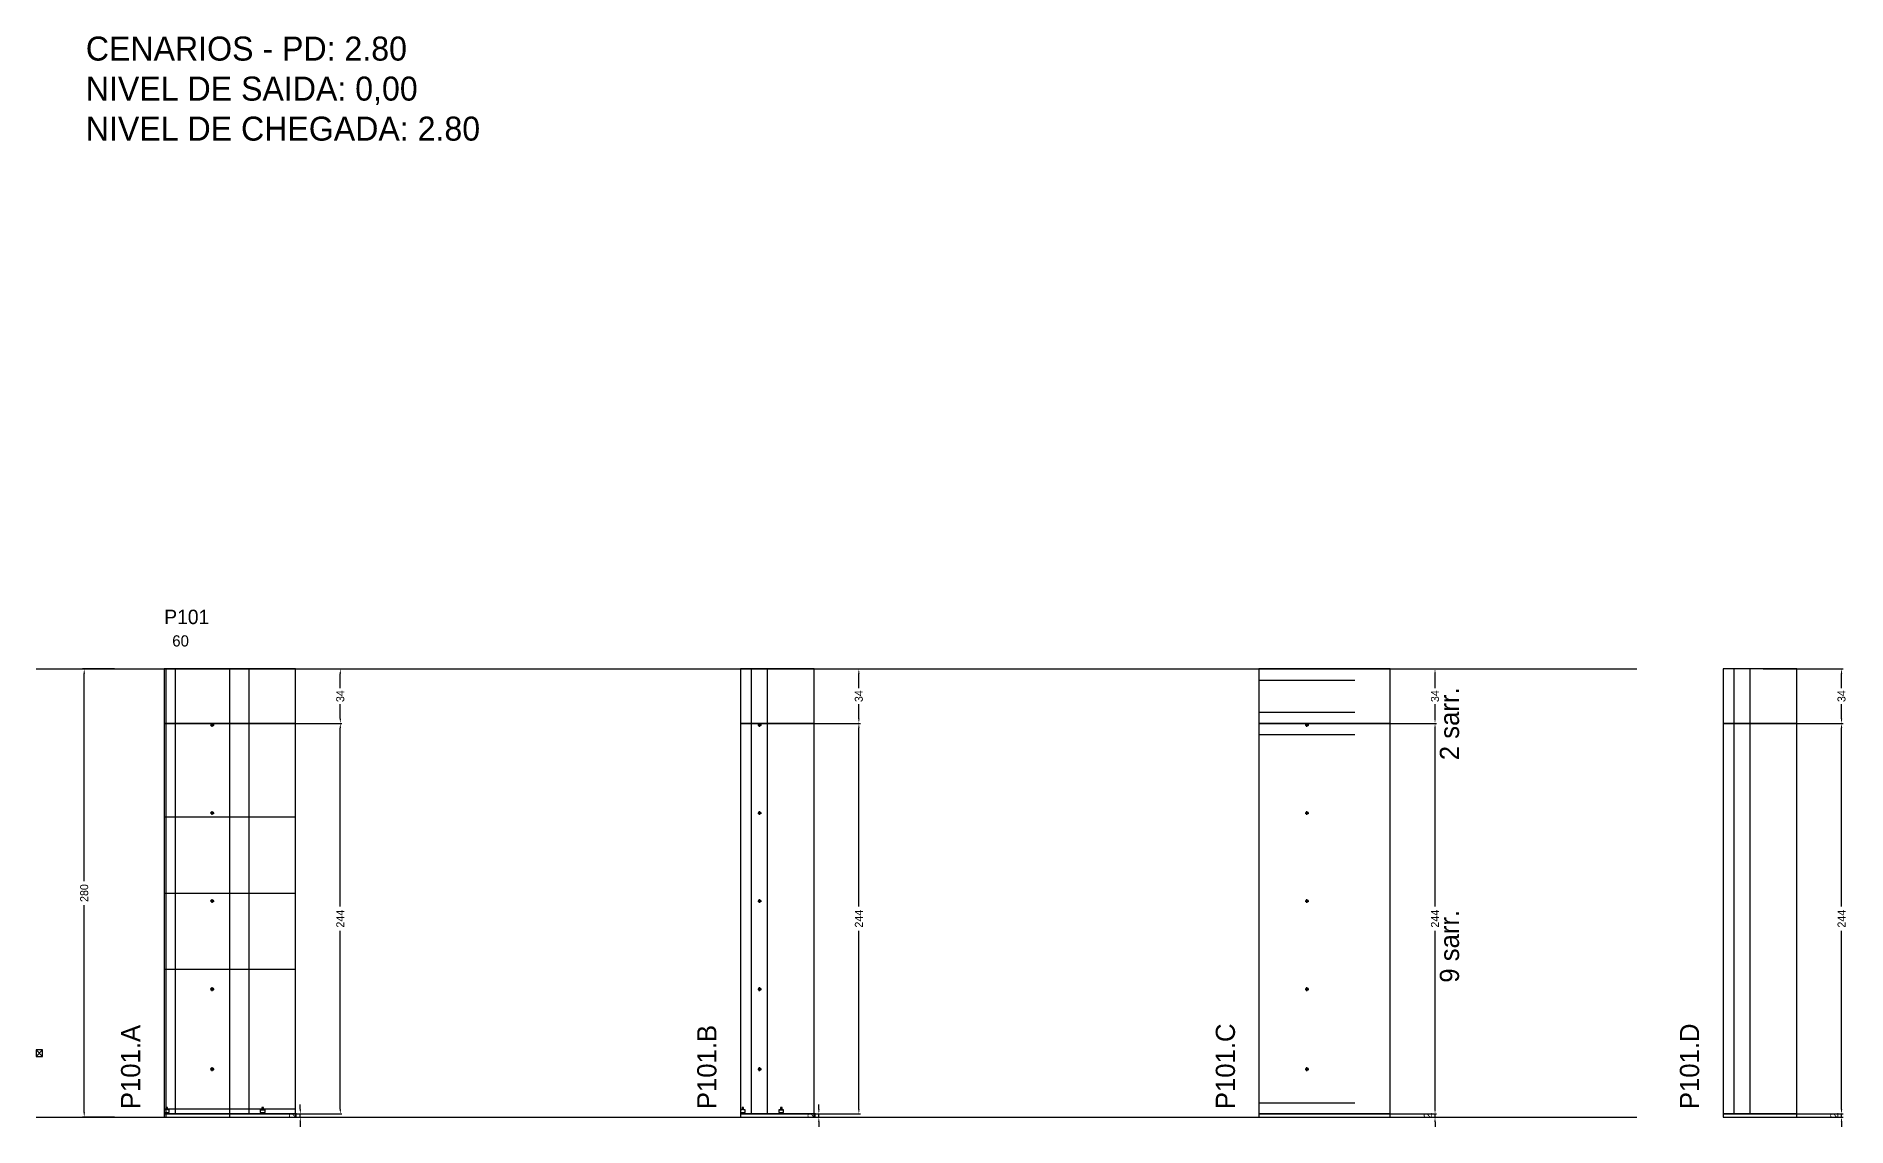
# Model space of a CAD drawing. Header units: centimetres. Extents: x -10500 to 4219, y -386 to 295.
# Drawn here: x -7000 to -5869, y -386 to 295 of the extents above; entities that cross this region are included whole.
import ezdxf

# ---------------------------------------------------------------- set-up
doc = ezdxf.new("R2010")
doc.units = ezdxf.units.CM
doc.linetypes.add('DASHED', pattern=[2, -2])
for name, color, linetype in [('CHAPA', 140, 'Continuous'), ('COTA', 241, 'Continuous'), ('COTAS FURACAO', 16, 'Continuous'), ('Madeira', 30, 'Continuous'), ('MEIO_PONT', 160, 'Continuous'), ('NOMENCLATURA', 7, 'Continuous'), ('Nível', 160, 'Continuous'), ('Painéis', 200, 'Continuous'), ('Perfil Metálico', 150, 'Continuous'), ('SARR_2.2x7', 40, 'Continuous'), ('SARRAFO DE PRESSAO', 200, 'Continuous'), ('texto', 7, 'Continuous'), ('TEXTO_GERAL', 7, 'Continuous')]:
    doc.layers.add(name, color=color, linetype=linetype)
doc.dimstyles.new('PAINEL-NOVA', dxfattribs={"dimtxt": 5, "dimasz": 3, "dimexe": 1, "dimexo": 1, "dimgap": 1, "dimtad": 1, "dimcen": 2.5, "dimazin": 3, "dimtfac": 1, "dimtmove": 0, "dimatfit": 3})

# ---------------------------------------------------------------- blocks, each defined once
blk = doc.blocks.new('_CLOSEDFILLED')
at = {"color": 0, "linetype": 'BYBLOCK'}
blk.add_solid([(-1, 0.16), (0, 0), (-1, -0.16)], dxfattribs=at)
blk = doc.blocks.new('*D1')
for p, q in [((-6951, -100), (-6971, -100)), ((-6970, -232.5), (-6970, -103)), ((-6970, -377), (-6970, -247.5)), ((-6951, -380), (-6971, -380))]:
    blk.add_line(p, q)
at = {"layer": 'Defpoints'}
for p in [(-6950, -100), (-6970, -380), (-6950, -380)]:
    blk.add_point(p, dxfattribs=at)
at = {"layer": 'COTA', "xscale": 3, "yscale": 3}
for p, rotation in [((-6970, -100), 90), ((-6970, -380), 270)]:
    blk.add_blockref('_CLOSEDFILLED', p, dxfattribs=dict(at, rotation=rotation))
at = {"layer": 'COTA', "insert": (-6970, -240), "char_height": 5, "attachment_point": 5, "rotation": 90}
blk.add_mtext('280', dxfattribs=at)
blk = doc.blocks.new('MULDURA')
at = {"layer": 'Paineis'}
for p, q in [((0, 0), (4, 4)), ((4, 0), (0, 4))]:
    blk.add_line(p, q, dxfattribs=at)
blk.add_lwpolyline([(0, 0), (4, 0), (4, 4), (0, 4)], close=True, dxfattribs=at)
blk = doc.blocks.new('*D3')
for p, q in [((-6859, -134), (-6809, -134)), ((-6810, -248.5), (-6810, -137)), ((-6810, -375), (-6810, -263.5)), ((-6859, -378), (-6809, -378))]:
    blk.add_line(p, q)
at = {"layer": 'Defpoints'}
for p in [(-6860, -134), (-6860, -378), (-6810, -378)]:
    blk.add_point(p, dxfattribs=at)
at = {"layer": 'COTA', "xscale": 3, "yscale": 3}
for p, rotation in [((-6810, -134), 90), ((-6810, -378), 270)]:
    blk.add_blockref('_CLOSEDFILLED', p, dxfattribs=dict(at, rotation=rotation))
at = {"layer": 'COTA', "insert": (-6810, -256), "char_height": 5, "attachment_point": 5, "rotation": 90}
blk.add_mtext('244', dxfattribs=at)
blk = doc.blocks.new('*D4')
for p, q in [((-6859, -100), (-6809, -100)), ((-6810, -112), (-6810, -103)), ((-6810, -131), (-6810, -122)), ((-6859, -134), (-6809, -134))]:
    blk.add_line(p, q)
at = {"layer": 'Defpoints'}
for p in [(-6860, -100), (-6860, -134), (-6810, -134)]:
    blk.add_point(p, dxfattribs=at)
at = {"layer": 'COTA', "xscale": 3, "yscale": 3}
for p, rotation in [((-6810, -100), 90), ((-6810, -134), 270)]:
    blk.add_blockref('_CLOSEDFILLED', p, dxfattribs=dict(at, rotation=rotation))
at = {"layer": 'COTA', "insert": (-6810, -117), "char_height": 5, "attachment_point": 5, "rotation": 90}
blk.add_mtext('34', dxfattribs=at)
blk = doc.blocks.new('SLIPTEE')
at = {"layer": 'Paineis'}
blk.add_lwpolyline([(0, 0), (3, 0), (3, 1.5), (2, 1.5), (2, 3), (1, 3), (1, 1.5), (0, 1.5)], close=True, dxfattribs=at)
blk = doc.blocks.new('SLIPTDD')
at = {"layer": 'Paineis'}
blk.add_line((0, 1.5), (3, 1.5), dxfattribs=at)
blk.add_lwpolyline([(0, 0), (3, 0), (3, 1.5), (2, 1.5), (2, 3), (1, 3), (1, 1.5), (0, 1.5)], close=True, dxfattribs=at)
blk = doc.blocks.new('furacao')
at = {"layer": 'COTAS FURACAO'}
for p, q in [((-1.2, 0), (1.2, 0)), ((0, -1.2), (0, 1.2))]:
    blk.add_line(p, q, dxfattribs=at)
blk.add_circle((0, 0), 0.8, dxfattribs=at)
blk = doc.blocks.new('*D6')
for p, q in [((-6535, -134), (-6485, -134)), ((-6486, -248.5), (-6486, -137)), ((-6486, -375), (-6486, -263.5)), ((-6535, -378), (-6485, -378))]:
    blk.add_line(p, q)
at = {"layer": 'Defpoints'}
for p in [(-6536, -134), (-6536, -378), (-6486, -378)]:
    blk.add_point(p, dxfattribs=at)
at = {"layer": 'COTA', "xscale": 3, "yscale": 3}
for p, rotation in [((-6486, -134), 90), ((-6486, -378), 270)]:
    blk.add_blockref('_CLOSEDFILLED', p, dxfattribs=dict(at, rotation=rotation))
at = {"layer": 'COTA', "insert": (-6486, -256), "char_height": 5, "attachment_point": 5, "rotation": 90}
blk.add_mtext('244', dxfattribs=at)
blk = doc.blocks.new('*D7')
for p, q in [((-6535, -100), (-6485, -100)), ((-6486, -112), (-6486, -103)), ((-6486, -131), (-6486, -122)), ((-6535, -134), (-6485, -134))]:
    blk.add_line(p, q)
at = {"layer": 'Defpoints'}
for p in [(-6536, -100), (-6536, -134), (-6486, -134)]:
    blk.add_point(p, dxfattribs=at)
at = {"layer": 'COTA', "xscale": 3, "yscale": 3}
for p, rotation in [((-6486, -100), 90), ((-6486, -134), 270)]:
    blk.add_blockref('_CLOSEDFILLED', p, dxfattribs=dict(at, rotation=rotation))
at = {"layer": 'COTA', "insert": (-6486, -117), "char_height": 5, "attachment_point": 5, "rotation": 90}
blk.add_mtext('34', dxfattribs=at)
blk = doc.blocks.new('*D9')
for p, q in [((-6175, -134), (-6125, -134)), ((-6126, -248.5), (-6126, -137)), ((-6126, -375), (-6126, -263.5)), ((-6175, -378), (-6125, -378))]:
    blk.add_line(p, q)
at = {"layer": 'Defpoints'}
for p in [(-6176, -134), (-6176, -378), (-6126, -378)]:
    blk.add_point(p, dxfattribs=at)
at = {"layer": 'COTA', "xscale": 3, "yscale": 3}
for p, rotation in [((-6126, -134), 90), ((-6126, -378), 270)]:
    blk.add_blockref('_CLOSEDFILLED', p, dxfattribs=dict(at, rotation=rotation))
at = {"layer": 'COTA', "insert": (-6126, -256), "char_height": 5, "attachment_point": 5, "rotation": 90}
blk.add_mtext('244', dxfattribs=at)
blk = doc.blocks.new('*D10')
for p, q in [((-6175, -100), (-6125, -100)), ((-6126, -112), (-6126, -103)), ((-6126, -131), (-6126, -122)), ((-6175, -134), (-6125, -134))]:
    blk.add_line(p, q)
at = {"layer": 'Defpoints'}
for p in [(-6176, -100), (-6176, -134), (-6126, -134)]:
    blk.add_point(p, dxfattribs=at)
at = {"layer": 'COTA', "xscale": 3, "yscale": 3}
for p, rotation in [((-6126, -100), 90), ((-6126, -134), 270)]:
    blk.add_blockref('_CLOSEDFILLED', p, dxfattribs=dict(at, rotation=rotation))
at = {"layer": 'COTA', "insert": (-6126, -117), "char_height": 5, "attachment_point": 5, "rotation": 90}
blk.add_mtext('34', dxfattribs=at)
blk = doc.blocks.new('*D12')
for p, q in [((-5921, -134), (-5871, -134)), ((-5872, -248.5), (-5872, -137)), ((-5872, -375), (-5872, -263.5)), ((-5921, -378), (-5871, -378))]:
    blk.add_line(p, q)
at = {"layer": 'Defpoints'}
for p in [(-5922, -134), (-5922, -378), (-5872, -378)]:
    blk.add_point(p, dxfattribs=at)
at = {"layer": 'COTA', "xscale": 3, "yscale": 3}
for p, rotation in [((-5872, -134), 90), ((-5872, -378), 270)]:
    blk.add_blockref('_CLOSEDFILLED', p, dxfattribs=dict(at, rotation=rotation))
at = {"layer": 'COTA', "insert": (-5872, -256), "char_height": 5, "attachment_point": 5, "rotation": 90}
blk.add_mtext('244', dxfattribs=at)
blk = doc.blocks.new('*D13')
for p, q in [((-5921, -100), (-5871, -100)), ((-5872, -112), (-5872, -103)), ((-5872, -131), (-5872, -122)), ((-5921, -134), (-5871, -134))]:
    blk.add_line(p, q)
at = {"layer": 'Defpoints'}
for p in [(-5922, -100), (-5922, -134), (-5872, -134)]:
    blk.add_point(p, dxfattribs=at)
at = {"layer": 'COTA', "xscale": 3, "yscale": 3}
for p, rotation in [((-5872, -100), 90), ((-5872, -134), 270)]:
    blk.add_blockref('_CLOSEDFILLED', p, dxfattribs=dict(at, rotation=rotation))
at = {"layer": 'COTA', "insert": (-5872, -117), "char_height": 5, "attachment_point": 5, "rotation": 90}
blk.add_mtext('34', dxfattribs=at)

msp = doc.modelspace()

# ---------------------------------------------------------------- linework, layer by layer
at = {"layer": 'CHAPA'}
msp.add_lwpolyline([(-6920, -380), (-6918.8, -380), (-6918.8, -100), (-6920, -100)], close=True, dxfattribs=at)
at = {"layer": 'Madeira'}
for points in [[(-6920, -192.4), (-6838, -192.4)], [(-6920, -287.6), (-6838, -287.6)]]:
    msp.add_lwpolyline(points, dxfattribs=at)
at = {"layer": 'MEIO_PONT'}
msp.add_lwpolyline([(-6920, -240), (-6838, -240)], dxfattribs=at)
at = {"layer": 'Nível', "linetype": 'DASHED'}
for points in [[(-7000, -100), (-6000, -100)], [(-7000, -380), (-6000, -380)]]:
    msp.add_lwpolyline(points, dxfattribs=at)
at = {"layer": 'Painéis'}
for points in [[(-6920, -134), (-6838, -134), (-6838, -100), (-6920, -100)], [(-6920, -380), (-6838, -380), (-6838, -100), (-6920, -100)], [(-6560, -134), (-6514, -134), (-6514, -100), (-6560, -100)], [(-6236, -134), (-6154, -134), (-6154, -100), (-6236, -100)], [(-5946, -134), (-5900, -134), (-5900, -100), (-5946, -100)], [(-6920, -378), (-6838, -378), (-6838, -134), (-6920, -134)], [(-6560, -378), (-6514, -378), (-6514, -134), (-6560, -134)], [(-6236, -378), (-6154, -378), (-6154, -134), (-6236, -134)], [(-5946, -378), (-5900, -378), (-5900, -134), (-5946, -134)], [(-6920, -380), (-6838, -380), (-6838, -378), (-6920, -378)], [(-6560, -380), (-6514, -380), (-6514, -378), (-6560, -378)], [(-6236, -380), (-6154, -380), (-6154, -378), (-6236, -378)], [(-5946, -380), (-5900, -380), (-5900, -378), (-5946, -378)]]:
    msp.add_lwpolyline(points, close=True, dxfattribs=at)
at = {"layer": 'Perfil Metálico'}
msp.add_line((-6879, -380), (-6879, -100), dxfattribs=at)
at = {"layer": 'SARR_2.2x7'}
for points in [[(-6913, -134), (-6913, -100)], [(-6867, -134), (-6867, -100)], [(-6553, -134), (-6553, -100)], [(-6543, -134), (-6543, -100)], [(-5939, -134), (-5939, -100)], [(-5929, -134), (-5929, -100)], [(-6236, -107), (-6176, -107)], [(-6236, -127), (-6176, -127)], [(-6236, -141), (-6176, -141)], [(-6236, -371), (-6176, -371)]]:
    msp.add_lwpolyline(points, dxfattribs=at)
at = {"layer": 'SARR_2.2x7', "linetype": 'DASHED'}
for points in [[(-6913, -378), (-6913, -134)], [(-6867, -378), (-6867, -134)], [(-6553, -378), (-6553, -134)], [(-6543, -378), (-6543, -134)], [(-5939, -378), (-5939, -134)], [(-5929, -378), (-5929, -134)]]:
    msp.add_lwpolyline(points, dxfattribs=at)
at = {"layer": 'SARRAFO DE PRESSAO'}
msp.add_lwpolyline([(-6920, -380), (-6838, -380), (-6838, -375), (-6920, -375)], close=True, dxfattribs=at)

# ---------------------------------------------------------------- block references
at = {"layer": 'COTA'}
for name, p in [('furacao', (-6890, -135)), ('furacao', (-6548, -135)), ('furacao', (-6206, -135)), ('furacao', (-6890, -190)), ('furacao', (-6548, -190)), ('furacao', (-6206, -190)), ('furacao', (-6890, -245)), ('furacao', (-6548, -245)), ('furacao', (-6206, -245)), ('furacao', (-6890, -300)), ('furacao', (-6548, -300)), ('furacao', (-6206, -300)), ('MULDURA', (-7000, -342)), ('furacao', (-6890, -350)), ('furacao', (-6548, -350)), ('furacao', (-6206, -350)), ('SLIPTEE', (-6920, -377)), ('SLIPTDD', (-6860, -377)), ('SLIPTEE', (-6560, -377)), ('SLIPTDD', (-6536, -377))]:
    msp.add_blockref(name, p, dxfattribs=at)

# ---------------------------------------------------------------- texts
at = {"layer": 'NOMENCLATURA'}
for s, p in [('CENARIOS - PD: 2.80', (-6969, 280)), ('NIVEL DE SAIDA: 0,00', (-6969, 255)), ('NIVEL DE CHEGADA: 2.80', (-6969, 230))]:
    msp.add_text(s, height=15, dxfattribs=at).set_placement(p)
for s, p in [('2 sarr.', (-6111, -157)), ('9 sarr.', (-6111, -296)), ('P101.A', (-6935, -375)), ('P101.B', (-6575, -375)), ('P101.C', (-6251, -375)), ('P101.D', (-5961, -375))]:
    msp.add_text(s, height=12, rotation=90, dxfattribs=at).set_placement(p)
at = {"layer": 'texto'}
msp.add_text('60', height=7, dxfattribs=at).set_placement((-6915, -86))
at = {"layer": 'TEXTO_GERAL'}
msp.add_text('P101', height=9, dxfattribs=at).set_placement((-6920, -72))

# ---------------------------------------------------------------- dimensions: what is measured, and where the dimension line sits
at = {"layer": 'COTA'}
for base, p1, p2, picture, middle in [((-6970, -380), (-6950, -380), (-6950, -100), '*D1', (-6970, -240)), ((-6810, -134), (-6860, -134), (-6860, -100), '*D4', (-6810, -117)), ((-6486, -134), (-6536, -134), (-6536, -100), '*D7', (-6486, -117)), ((-6126, -134), (-6176, -134), (-6176, -100), '*D10', (-6126, -117)), ((-5872, -134), (-5922, -134), (-5922, -100), '*D13', (-5872, -117)), ((-6810, -378), (-6860, -378), (-6860, -134), '*D3', (-6810, -256)), ((-6486, -378), (-6536, -378), (-6536, -134), '*D6', (-6486, -256)), ((-6126, -378), (-6176, -378), (-6176, -134), '*D9', (-6126, -256)), ((-5872, -378), (-5922, -378), (-5922, -134), '*D12', (-5872, -256))]:
    dim = msp.add_linear_dim(base=base, p1=p1, p2=p2, angle=90, dimstyle='PAINEL-NOVA', dxfattribs=at)
    dim.commit()
    dim.dimension.update_dxf_attribs({"geometry": picture, "text_midpoint": middle})
for base, p1, p2 in [((-6835, -380), (-6860, -380), (-6860, -378)), ((-6511, -380), (-6536, -380), (-6536, -378)), ((-6126, -380), (-6176, -380), (-6176, -378)), ((-5872, -380), (-5922, -380), (-5922, -378))]:
    msp.add_linear_dim(base=base, p1=p1, p2=p2, angle=90, dimstyle='PAINEL-NOVA', dxfattribs=at).render()

doc.saveas('drawing.dxf')
